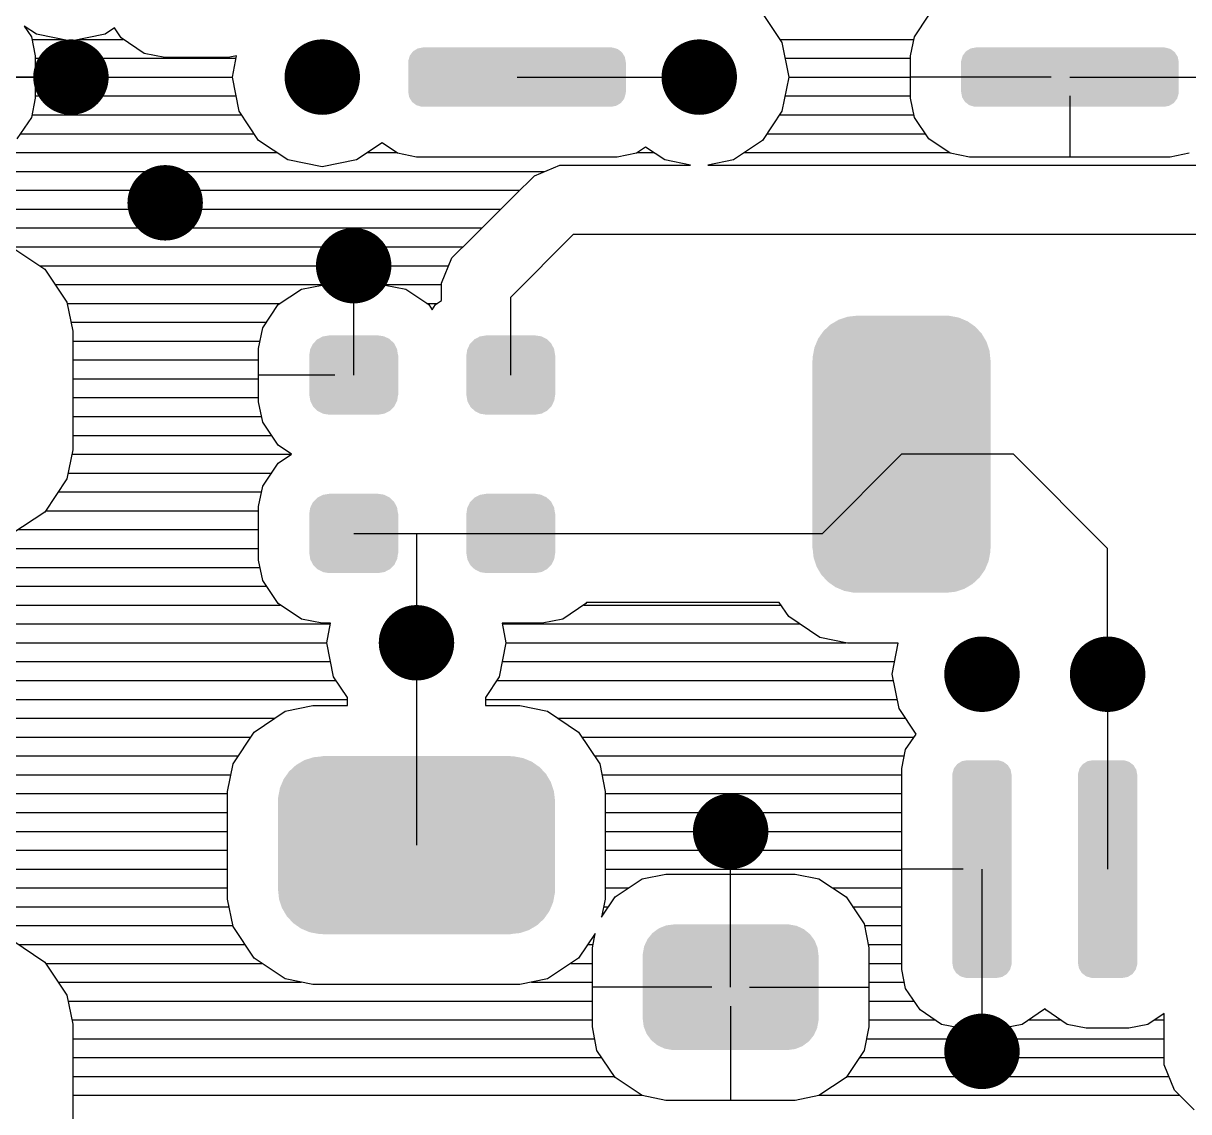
# Model space of a CAD drawing. Extents: x 295 to 953, y 10 to 290.
# Drawn here: x 630.06 to 660.69, y 117.82 to 146.41 of the extents above; entities that cross this region are included whole.
import ezdxf

# ---------------------------------------------------------------- set-up
doc = ezdxf.new("R2010")
doc.units = 0
doc.header["$LTSCALE"] = 5
doc.header["$MEASUREMENT"] = 0
doc.layers.get('0').update_dxf_attribs({"linetype": 'CONTINUOUS', "lineweight": 25})

msp = doc.modelspace()

# ---------------------------------------------------------------- linework, layer by layer
for p, q in [((649.489, 146.669), (649.998, 145.903)), ((653.478, 146.054), (653.861, 146.622)), ((630.411, 146.127), (630.087, 146.338)), ((630.087, 146.338), (630.278, 146.054)), ((631.315, 145.942), (630.411, 146.127)), ((632.213, 146.127), (631.315, 145.942)), ((632.458, 146.292), (632.213, 146.127)), ((632.636, 146.028), (632.458, 146.292)), ((630.278, 146.054), (630.378, 145.559)), ((630.292, 145.988), (631.084, 145.988)), ((631.54, 145.988), (632.689, 145.988)), ((633.244, 145.619), (632.636, 146.028)), ((649.939, 145.988), (653.465, 145.988)), ((649.998, 145.903), (650.176, 144.998)), ((653.379, 145.559), (653.478, 146.054)), ((630.378, 145.559), (630.378, 144.443)), ((630.378, 145.493), (635.661, 145.493)), ((633.785, 145.513), (633.244, 145.619)), ((635.443, 145.513), (633.785, 145.513)), ((635.667, 145.559), (635.443, 145.513)), ((635.562, 144.998), (635.667, 145.559)), ((650.077, 145.493), (653.379, 145.493)), ((653.379, 144.443), (653.379, 145.559)), ((631.315, 144.998), (626.197, 144.998)), ((626.692, 144.998), (630.378, 144.998)), ((630.378, 144.998), (635.562, 144.998)), ((635.74, 144.1), (635.562, 144.998)), ((643.037, 144.998), (647.825, 144.998)), ((650.176, 144.998), (649.998, 144.1)), ((650.176, 144.998), (653.379, 144.998)), ((657.071, 144.998), (653.379, 144.998)), ((657.566, 144.998), (662.684, 144.998)), ((658.061, 144.998), (661.747, 144.998)), ((630.378, 144.443), (630.278, 143.941)), ((630.378, 144.503), (635.661, 144.503)), ((650.077, 144.503), (653.379, 144.503)), ((653.478, 143.941), (653.379, 144.443)), ((657.566, 144.503), (657.566, 142.898)), ((630.278, 143.941), (629.895, 143.373)), ((630.292, 144.007), (635.799, 144.007)), ((636.248, 143.334), (635.74, 144.1)), ((649.998, 144.1), (649.489, 143.334)), ((649.939, 144.007), (653.465, 144.007)), ((653.861, 143.373), (653.478, 143.941)), ((629.988, 143.512), (636.13, 143.512)), ((637.015, 142.825), (636.248, 143.334)), ((649.489, 143.334), (648.723, 142.825)), ((649.608, 143.512), (653.769, 143.512)), ((654.423, 142.997), (653.861, 143.373)), ((629.36, 143.017), (636.724, 143.017)), ((639.491, 143.268), (638.817, 142.825)), ((639.108, 143.017), (639.867, 143.017)), ((639.894, 142.997), (639.491, 143.268)), ((646.412, 143.162), (646.174, 142.997)), ((646.201, 143.017), (646.63, 143.017)), ((646.921, 142.825), (646.412, 143.162)), ((649.014, 143.017), (654.396, 143.017)), ((637.919, 142.64), (637.015, 142.825)), ((638.817, 142.825), (637.919, 142.64)), ((640.396, 142.898), (639.894, 142.997)), ((645.672, 142.898), (640.396, 142.898)), ((646.174, 142.997), (645.672, 142.898)), ((647.594, 142.686), (646.921, 142.825)), ((648.723, 142.825), (648.05, 142.686)), ((654.925, 142.898), (654.423, 142.997)), ((660.201, 142.898), (654.925, 142.898)), ((660.703, 142.997), (660.201, 142.898)), ((600.184, 142.521), (643.757, 142.521)), ((642.978, 141.901), (643.493, 142.409)), ((643.493, 142.409), (644.16, 142.686)), ((644.16, 142.686), (647.594, 142.686)), ((648.05, 142.686), (663.866, 142.686)), ((600.547, 142.026), (643.11, 142.026)), ((641.842, 140.758), (642.978, 141.901)), ((600.884, 141.531), (642.615, 141.531)), ((601.201, 141.035), (642.119, 141.035)), ((642.872, 139.219), (644.523, 140.87)), ((644.523, 140.87), (663.51, 140.87)), ((641.327, 140.25), (641.842, 140.758)), ((629.717, 140.54), (641.624, 140.54)), ((629.763, 140.534), (630.628, 139.952)), ((630.49, 140.045), (641.248, 140.045)), ((630.628, 139.952), (631.21, 139.087)), ((638.745, 137.172), (638.745, 140.045)), ((641.056, 139.583), (641.327, 140.25)), ((630.899, 139.55), (641.056, 139.55)), ((636.764, 139.021), (637.371, 139.431)), ((637.371, 139.431), (637.913, 139.536)), ((637.913, 139.536), (639.57, 139.536)), ((638.745, 137.667), (638.745, 139.536)), ((639.57, 139.536), (640.112, 139.431)), ((640.112, 139.431), (640.719, 139.021)), ((641.056, 139.127), (641.056, 139.583)), ((631.21, 139.087), (631.362, 138.321)), ((631.21, 139.054), (636.816, 139.054)), ((640.667, 139.054), (640.944, 139.054)), ((640.891, 139.021), (641.056, 139.127)), ((642.872, 137.172), (642.872, 139.219)), ((636.361, 138.414), (636.764, 139.021)), ((640.719, 139.021), (640.805, 138.889)), ((640.805, 138.889), (640.891, 139.021)), ((631.309, 138.559), (636.46, 138.559)), ((631.362, 138.321), (631.362, 135.204)), ((636.248, 137.872), (636.361, 138.414)), ((631.362, 138.064), (636.288, 138.064)), ((636.248, 136.472), (636.248, 137.872)), ((631.362, 137.568), (636.248, 137.568)), ((631.362, 137.073), (636.248, 137.073)), ((638.249, 137.172), (636.248, 137.172)), ((631.362, 136.578), (636.248, 136.578)), ((636.361, 135.937), (636.248, 136.472)), ((631.362, 136.082), (636.328, 136.082)), ((636.764, 135.33), (636.361, 135.937)), ((631.362, 135.587), (636.592, 135.587)), ((631.362, 135.204), (631.21, 134.445)), ((631.335, 135.092), (637.114, 135.092)), ((637.114, 135.092), (636.764, 135.33)), ((636.764, 134.861), (637.114, 135.092)), ((651.061, 133.012), (653.142, 135.092)), ((656.08, 135.092), (653.142, 135.092)), ((658.557, 132.615), (656.08, 135.092)), ((636.361, 134.253), (636.764, 134.861)), ((631.21, 134.445), (630.628, 133.573)), ((631.236, 134.597), (636.592, 134.597)), ((636.248, 133.718), (636.361, 134.253)), ((630.978, 134.101), (636.328, 134.101)), ((630.628, 133.573), (629.763, 132.998)), ((630.648, 133.606), (636.248, 133.606)), ((636.248, 132.312), (636.248, 133.718)), ((629.935, 133.111), (636.248, 133.111)), ((638.745, 133.012), (640.396, 133.012)), ((640.396, 133.012), (640.396, 130.139)), ((640.396, 133.012), (642.872, 133.012)), ((642.872, 133.012), (651.061, 133.012)), ((601.109, 132.615), (636.248, 132.615)), ((658.557, 129.313), (658.557, 132.615)), ((636.361, 131.777), (636.248, 132.312)), ((601.267, 132.12), (636.288, 132.12)), ((636.764, 131.169), (636.361, 131.777)), ((601.366, 131.625), (636.46, 131.625)), ((601.465, 131.129), (636.816, 131.129)), ((637.371, 130.76), (636.764, 131.169)), ((644.847, 131.169), (644.239, 130.76)), ((644.794, 131.129), (649.972, 131.129)), ((644.867, 131.195), (644.847, 131.169)), ((649.925, 131.195), (644.867, 131.195)), ((650.176, 130.826), (649.925, 131.195)), ((637.913, 130.654), (637.371, 130.76)), ((644.239, 130.76), (643.698, 130.654)), ((650.995, 130.278), (650.176, 130.826)), ((601.498, 130.634), (638.137, 130.634)), ((638.137, 130.654), (637.913, 130.654)), ((638.038, 130.139), (638.137, 130.654)), ((643.698, 130.654), (642.648, 130.654)), ((642.648, 130.654), (642.747, 130.139)), ((642.648, 130.634), (650.46, 130.634)), ((651.722, 130.132), (650.995, 130.278)), ((601.399, 130.139), (638.038, 130.139)), ((638.216, 129.241), (638.038, 130.139)), ((640.396, 130.139), (640.396, 124.823)), ((642.747, 130.139), (642.568, 129.241)), ((642.747, 130.139), (651.682, 130.139)), ((653.056, 130.132), (651.722, 130.132)), ((652.897, 129.313), (653.056, 130.132)), ((601.3, 129.644), (638.137, 129.644)), ((642.648, 129.644), (652.963, 129.644)), ((638.58, 128.699), (638.216, 129.241)), ((642.568, 129.241), (642.212, 128.699)), ((653.075, 128.415), (652.897, 129.313)), ((658.557, 129.313), (658.557, 124.195)), ((601.201, 129.148), (638.276, 129.148)), ((642.509, 129.148), (652.93, 129.148)), ((600.884, 128.653), (638.58, 128.653)), ((638.58, 128.488), (638.58, 128.699)), ((642.212, 128.699), (642.212, 128.488)), ((642.212, 128.653), (653.029, 128.653)), ((636.13, 127.788), (636.948, 128.343)), ((636.948, 128.343), (637.675, 128.488)), ((637.675, 128.488), (638.58, 128.488)), ((642.212, 128.488), (643.11, 128.488)), ((643.11, 128.488), (643.836, 128.343)), ((643.836, 128.343), (644.655, 127.788)), ((653.525, 127.742), (653.075, 128.415)), ((600.547, 128.158), (636.678, 128.158)), ((644.107, 128.158), (653.241, 128.158)), ((635.575, 126.962), (636.13, 127.788)), ((644.655, 127.788), (645.21, 126.962)), ((653.247, 127.332), (653.525, 127.742)), ((600.184, 127.662), (636.044, 127.662)), ((644.741, 127.662), (653.472, 127.662)), ((599.438, 127.167), (635.714, 127.167)), ((645.071, 127.167), (653.214, 127.167)), ((653.148, 126.837), (653.247, 127.332)), ((635.43, 126.236), (635.575, 126.962)), ((645.21, 126.962), (645.355, 126.236)), ((653.148, 121.56), (653.148, 126.837)), ((598.394, 126.672), (635.515, 126.672)), ((645.27, 126.672), (653.148, 126.672)), ((599.999, 126.176), (635.43, 126.176)), ((635.43, 123.409), (635.43, 126.236)), ((645.355, 126.236), (645.355, 123.409)), ((645.355, 126.176), (653.148, 126.176)), ((600.699, 125.681), (635.43, 125.681)), ((645.355, 125.681), (653.148, 125.681)), ((601.029, 125.186), (635.43, 125.186)), ((645.355, 125.186), (653.148, 125.186)), ((648.651, 121.091), (648.651, 125.186)), ((601.307, 124.691), (635.43, 124.691)), ((645.355, 124.691), (653.148, 124.691)), ((601.406, 124.195), (635.43, 124.195)), ((645.355, 124.195), (653.148, 124.195)), ((646.326, 123.938), (646.947, 124.063)), ((646.947, 124.063), (650.348, 124.063)), ((648.651, 121.587), (648.651, 124.063)), ((650.348, 124.063), (650.969, 123.938)), ((654.759, 124.195), (653.148, 124.195)), ((655.255, 124.195), (655.255, 119.407)), ((645.613, 123.469), (646.326, 123.938)), ((650.969, 123.938), (651.682, 123.469)), ((601.445, 123.7), (635.43, 123.7)), ((645.256, 122.934), (645.613, 123.469)), ((645.355, 123.7), (645.97, 123.7)), ((651.325, 123.7), (653.148, 123.7)), ((651.682, 123.469), (652.158, 122.756)), ((655.255, 123.7), (655.255, 120.015)), ((601.445, 123.205), (635.469, 123.205)), ((635.575, 122.683), (635.43, 123.409)), ((645.355, 123.409), (645.256, 122.934)), ((645.316, 123.205), (645.441, 123.205)), ((651.854, 123.205), (653.148, 123.205)), ((601.445, 122.709), (635.568, 122.709)), ((636.13, 121.857), (635.575, 122.683)), ((645.091, 122.505), (644.655, 121.857)), ((645.019, 122.128), (645.091, 122.505)), ((652.158, 122.756), (652.283, 122.128)), ((652.164, 122.709), (653.148, 122.709)), ((629.763, 122.333), (630.628, 121.752)), ((629.935, 122.214), (635.885, 122.214)), ((644.9, 122.214), (645.032, 122.214)), ((652.263, 122.214), (653.148, 122.214)), ((645.019, 120.055), (645.019, 122.128)), ((652.283, 122.128), (652.283, 120.055)), ((630.628, 121.752), (631.21, 120.887)), ((630.648, 121.719), (636.334, 121.719)), ((636.948, 121.309), (636.13, 121.857)), ((644.655, 121.857), (643.836, 121.309)), ((644.451, 121.719), (645.019, 121.719)), ((652.283, 121.719), (653.148, 121.719)), ((637.675, 121.164), (636.948, 121.309)), ((643.836, 121.309), (643.11, 121.164)), ((653.247, 121.058), (653.148, 121.56)), ((630.978, 121.223), (637.365, 121.223)), ((643.11, 121.164), (637.675, 121.164)), ((643.42, 121.223), (645.019, 121.223)), ((648.155, 121.091), (645.019, 121.091)), ((649.146, 121.091), (652.283, 121.091)), ((652.283, 121.223), (653.214, 121.223)), ((653.63, 120.497), (653.247, 121.058)), ((631.21, 120.887), (631.362, 120.121)), ((631.236, 120.728), (645.019, 120.728)), ((652.283, 120.728), (653.472, 120.728)), ((648.651, 120.596), (648.651, 118.12)), ((654.192, 120.114), (653.63, 120.497)), ((656.873, 120.497), (656.311, 120.114)), ((656.906, 120.537), (656.873, 120.497)), ((656.932, 120.497), (656.906, 120.537)), ((657.494, 120.114), (656.932, 120.497)), ((660.043, 120.405), (659.613, 120.114)), ((660.043, 119.771), (660.043, 120.405)), ((631.335, 120.233), (645.019, 120.233)), ((631.362, 120.121), (631.362, 117.003)), ((645.137, 119.427), (645.019, 120.055)), ((652.283, 120.055), (652.158, 119.427)), ((652.283, 120.233), (654.013, 120.233)), ((654.693, 120.015), (654.192, 120.114)), ((656.311, 120.114), (655.81, 120.015)), ((656.49, 120.233), (657.315, 120.233)), ((657.995, 120.015), (657.494, 120.114)), ((659.613, 120.114), (659.112, 120.015)), ((659.792, 120.233), (660.043, 120.233)), ((631.362, 119.738), (645.078, 119.738)), ((652.217, 119.738), (660.043, 119.738)), ((655.81, 120.015), (654.693, 120.015)), ((659.112, 120.015), (657.995, 120.015)), ((660.043, 119.051), (660.043, 119.771)), ((631.362, 119.242), (645.263, 119.242)), ((645.613, 118.721), (645.137, 119.427)), ((652.158, 119.427), (651.682, 118.721)), ((652.032, 119.242), (660.043, 119.242)), ((660.313, 118.384), (660.043, 119.051)), ((631.362, 118.747), (645.593, 118.747)), ((646.326, 118.245), (645.613, 118.721)), ((651.682, 118.721), (650.969, 118.245)), ((651.702, 118.747), (660.162, 118.747)), ((631.362, 118.252), (646.313, 118.252)), ((646.947, 118.12), (646.326, 118.245)), ((650.969, 118.245), (650.348, 118.12)), ((650.982, 118.252), (660.446, 118.252)), ((660.829, 117.869), (660.313, 118.384)), ((650.348, 118.12), (646.947, 118.12))]:
    msp.add_line(p, q)
at = {"const_width": 0.991}
for points in [[(630.82, 144.998, 1), (631.811, 144.998, 1)], [(637.424, 144.998, 1), (638.415, 144.998, 1)], [(647.33, 144.998, 1), (648.321, 144.998, 1)], [(633.296, 141.696, 1), (634.287, 141.696, 1)], [(638.249, 140.045, 1), (639.24, 140.045, 1)], [(639.9, 130.139, 1), (640.891, 130.139, 1)], [(654.759, 129.313, 1), (655.75, 129.313, 1)], [(658.061, 129.313, 1), (659.052, 129.313, 1)], [(648.155, 125.186, 1), (649.146, 125.186, 1)], [(654.759, 119.407, 1), (655.75, 119.407, 1)]]:
    msp.add_lwpolyline(points, format="xyb", close=True, dxfattribs=at)
for points in [[(640.427, 145.751), (640.558, 145.775), (645.629, 145.751), (645.545, 145.775)], [(640.558, 145.775), (640.567, 145.777), (645.545, 145.775), (645.507, 145.777)], [(654.956, 145.751), (655.087, 145.775), (660.158, 145.751), (660.073, 145.775)], [(655.087, 145.775), (655.096, 145.777), (660.073, 145.775), (660.036, 145.777)], [(640.18, 145.425), (640.209, 145.528), (645.89, 145.425), (645.871, 145.528)], [(640.209, 145.528), (640.219, 145.562), (645.871, 145.528), (645.85, 145.562)], [(640.219, 145.562), (640.285, 145.649), (645.85, 145.562), (645.796, 145.649)], [(640.285, 145.649), (640.305, 145.676), (645.796, 145.649), (645.761, 145.676)], [(640.305, 145.676), (640.403, 145.736), (645.761, 145.676), (645.682, 145.736)], [(640.403, 145.736), (640.427, 145.751), (645.682, 145.736), (645.629, 145.751)], [(654.708, 145.425), (654.738, 145.528), (660.419, 145.425), (660.4, 145.528)], [(654.738, 145.528), (654.748, 145.562), (660.4, 145.528), (660.378, 145.562)], [(654.748, 145.562), (654.814, 145.649), (660.378, 145.562), (660.324, 145.649)], [(654.814, 145.649), (654.834, 145.676), (660.324, 145.649), (660.29, 145.676)], [(654.834, 145.676), (654.931, 145.736), (660.29, 145.676), (660.211, 145.736)], [(654.931, 145.736), (654.956, 145.751), (660.211, 145.736), (660.158, 145.751)], [(640.178, 145.387), (640.18, 145.425), (645.897, 145.387), (645.89, 145.425)], [(640.178, 144.608), (640.178, 145.387), (645.897, 144.608), (645.897, 145.387)], [(654.707, 145.387), (654.708, 145.425), (660.426, 145.387), (660.419, 145.425)], [(654.707, 144.608), (654.707, 145.387), (660.426, 144.608), (660.426, 145.387)], [(640.185, 144.571), (640.178, 144.608), (645.895, 144.571), (645.897, 144.608)], [(640.204, 144.468), (640.185, 144.571), (645.865, 144.468), (645.895, 144.571)], [(654.714, 144.571), (654.707, 144.608), (660.424, 144.571), (660.426, 144.608)], [(654.733, 144.468), (654.714, 144.571), (660.394, 144.468), (660.424, 144.571)], [(640.225, 144.434), (640.204, 144.468), (645.856, 144.434), (645.865, 144.468)], [(640.279, 144.346), (640.225, 144.434), (645.789, 144.346), (645.856, 144.434)], [(640.314, 144.32), (640.279, 144.346), (645.769, 144.32), (645.789, 144.346)], [(640.393, 144.26), (640.314, 144.32), (645.672, 144.26), (645.769, 144.32)], [(640.445, 144.245), (640.393, 144.26), (645.648, 144.245), (645.672, 144.26)], [(640.53, 144.22), (640.445, 144.245), (645.517, 144.22), (645.648, 144.245)], [(654.754, 144.434), (654.733, 144.468), (660.384, 144.434), (660.394, 144.468)], [(654.808, 144.346), (654.754, 144.434), (660.318, 144.346), (660.384, 144.434)], [(654.843, 144.32), (654.808, 144.346), (660.298, 144.32), (660.318, 144.346)], [(654.922, 144.26), (654.843, 144.32), (660.201, 144.26), (660.298, 144.32)], [(654.974, 144.245), (654.922, 144.26), (660.177, 144.245), (660.201, 144.26)], [(655.059, 144.22), (654.974, 144.245), (660.046, 144.22), (660.177, 144.245)], [(640.567, 144.219), (640.53, 144.22), (645.507, 144.219), (645.517, 144.22)], [(655.096, 144.219), (655.059, 144.22), (660.036, 144.219), (660.046, 144.22)], [(651.723, 138.704), (651.934, 138.727), (654.527, 138.704), (654.406, 138.727)], [(651.934, 138.727), (651.969, 138.731), (654.406, 138.727), (654.314, 138.731)], [(651.092, 138.33), (651.211, 138.441), (655.183, 138.33), (655.081, 138.441)], [(651.211, 138.441), (651.274, 138.499), (655.081, 138.441), (654.999, 138.499)], [(651.274, 138.499), (651.417, 138.583), (654.999, 138.499), (654.878, 138.583)], [(651.417, 138.583), (651.487, 138.625), (654.878, 138.583), (654.78, 138.625)], [(651.487, 138.625), (651.653, 138.68), (654.78, 138.625), (654.65, 138.68)], [(651.653, 138.68), (651.723, 138.704), (654.65, 138.68), (654.527, 138.704)], [(637.786, 138.108), (637.805, 138.118), (639.7, 138.108), (639.69, 138.118)], [(637.805, 138.118), (637.932, 138.185), (639.69, 138.118), (639.552, 138.185)], [(637.932, 138.185), (637.963, 138.19), (639.552, 138.185), (639.541, 138.19)], [(637.963, 138.19), (638.094, 138.212), (639.541, 138.19), (639.395, 138.212)], [(641.913, 138.108), (641.933, 138.118), (643.828, 138.108), (643.817, 138.118)], [(641.933, 138.118), (642.059, 138.185), (643.817, 138.118), (643.68, 138.185)], [(642.059, 138.185), (642.091, 138.19), (643.68, 138.185), (643.669, 138.19)], [(642.091, 138.19), (642.222, 138.212), (643.669, 138.19), (643.523, 138.212)], [(650.915, 138.044), (650.949, 138.127), (655.375, 138.044), (655.327, 138.127)], [(650.949, 138.127), (651.041, 138.258), (655.327, 138.127), (655.249, 138.258)], [(651.041, 138.258), (651.092, 138.33), (655.249, 138.258), (655.183, 138.33)], [(637.579, 137.694), (637.6, 137.84), (639.91, 137.694), (639.887, 137.84)], [(637.6, 137.84), (637.608, 137.857), (639.887, 137.84), (639.884, 137.857)], [(637.608, 137.857), (637.671, 137.989), (639.884, 137.857), (639.815, 137.989)], [(637.671, 137.989), (637.685, 138.003), (639.815, 137.989), (639.808, 138.003)], [(637.685, 138.003), (637.786, 138.108), (639.808, 138.003), (639.7, 138.108)], [(641.707, 137.694), (641.728, 137.84), (644.038, 137.694), (644.014, 137.84)], [(641.728, 137.84), (641.736, 137.857), (644.014, 137.84), (644.012, 137.857)], [(641.736, 137.857), (641.799, 137.989), (644.012, 137.857), (643.943, 137.989)], [(641.799, 137.989), (641.812, 138.003), (643.943, 137.989), (643.936, 138.003)], [(641.812, 138.003), (641.913, 138.108), (643.936, 138.003), (643.828, 138.108)], [(650.807, 137.654), (650.836, 137.808), (655.469, 137.654), (655.453, 137.808)], [(650.836, 137.808), (650.853, 137.898), (655.453, 137.808), (655.423, 137.898)], [(650.853, 137.898), (650.915, 138.044), (655.423, 137.898), (655.375, 138.044)], [(637.576, 136.65), (637.576, 137.694), (639.914, 136.65), (639.914, 137.694)], [(641.703, 136.65), (641.703, 137.694), (644.041, 136.65), (644.041, 137.694)], [(650.8, 132.622), (650.8, 137.562), (655.483, 132.622), (655.483, 137.562)], [(650.804, 137.562), (650.807, 137.654), (655.479, 137.562), (655.469, 137.654)], [(637.603, 136.504), (637.579, 136.65), (639.889, 136.504), (639.91, 136.65)], [(641.73, 136.504), (641.707, 136.65), (644.017, 136.504), (644.038, 136.65)], [(637.605, 136.488), (637.603, 136.504), (639.881, 136.488), (639.889, 136.504)], [(637.674, 136.355), (637.605, 136.488), (639.818, 136.355), (639.881, 136.488)], [(637.682, 136.341), (637.674, 136.355), (639.805, 136.341), (639.818, 136.355)], [(637.789, 136.236), (637.682, 136.341), (639.704, 136.236), (639.805, 136.341)], [(641.733, 136.488), (641.73, 136.504), (644.009, 136.488), (644.017, 136.504)], [(641.802, 136.355), (641.733, 136.488), (643.946, 136.355), (644.009, 136.488)], [(641.809, 136.341), (641.802, 136.355), (643.932, 136.341), (643.946, 136.355)], [(641.917, 136.236), (641.809, 136.341), (643.831, 136.236), (643.932, 136.341)], [(637.8, 136.226), (637.789, 136.236), (639.685, 136.226), (639.704, 136.236)], [(637.937, 136.159), (637.8, 136.226), (639.558, 136.159), (639.685, 136.226)], [(637.948, 136.154), (637.937, 136.159), (639.527, 136.154), (639.558, 136.159)], [(638.094, 136.132), (637.948, 136.154), (639.395, 136.132), (639.527, 136.154)], [(641.927, 136.226), (641.917, 136.236), (643.812, 136.226), (643.831, 136.236)], [(642.065, 136.159), (641.927, 136.226), (643.685, 136.159), (643.812, 136.226)], [(642.076, 136.154), (642.065, 136.159), (643.654, 136.154), (643.685, 136.159)], [(642.222, 136.132), (642.076, 136.154), (643.523, 136.132), (643.654, 136.154)], [(637.608, 133.696), (637.671, 133.828), (639.884, 133.696), (639.815, 133.828)], [(637.671, 133.828), (637.685, 133.843), (639.815, 133.828), (639.808, 133.843)], [(637.685, 133.843), (637.786, 133.947), (639.808, 133.843), (639.7, 133.947)], [(637.786, 133.947), (637.805, 133.958), (639.7, 133.947), (639.69, 133.958)], [(637.805, 133.958), (637.932, 134.024), (639.69, 133.958), (639.552, 134.024)], [(637.932, 134.024), (637.963, 134.03), (639.552, 134.024), (639.541, 134.03)], [(637.963, 134.03), (638.094, 134.052), (639.541, 134.03), (639.395, 134.052)], [(641.736, 133.696), (641.799, 133.828), (644.012, 133.696), (643.943, 133.828)], [(641.799, 133.828), (641.812, 133.843), (643.943, 133.828), (643.936, 133.843)], [(641.812, 133.843), (641.913, 133.947), (643.936, 133.843), (643.828, 133.947)], [(641.913, 133.947), (641.933, 133.958), (643.828, 133.947), (643.817, 133.958)], [(641.933, 133.958), (642.059, 134.024), (643.817, 133.958), (643.68, 134.024)], [(642.059, 134.024), (642.091, 134.03), (643.68, 134.024), (643.669, 134.03)], [(642.091, 134.03), (642.222, 134.052), (643.669, 134.03), (643.523, 134.052)], [(637.576, 132.49), (637.576, 133.533), (639.914, 132.49), (639.914, 133.533)], [(637.579, 133.533), (637.6, 133.68), (639.91, 133.533), (639.887, 133.68)], [(637.6, 133.68), (637.608, 133.696), (639.887, 133.68), (639.884, 133.696)], [(641.703, 132.49), (641.703, 133.533), (644.041, 132.49), (644.041, 133.533)], [(641.707, 133.533), (641.728, 133.68), (644.038, 133.533), (644.014, 133.68)], [(641.728, 133.68), (641.736, 133.696), (644.014, 133.68), (644.012, 133.696)], [(650.814, 132.53), (650.804, 132.622), (655.476, 132.53), (655.479, 132.622)], [(637.603, 132.344), (637.579, 132.49), (639.889, 132.344), (639.91, 132.49)], [(637.605, 132.327), (637.603, 132.344), (639.881, 132.327), (639.889, 132.344)], [(637.674, 132.195), (637.605, 132.327), (639.818, 132.195), (639.881, 132.327)], [(641.73, 132.344), (641.707, 132.49), (644.017, 132.344), (644.038, 132.49)], [(641.733, 132.327), (641.73, 132.344), (644.009, 132.327), (644.017, 132.344)], [(641.802, 132.195), (641.733, 132.327), (643.946, 132.195), (644.009, 132.327)], [(650.83, 132.375), (650.814, 132.53), (655.447, 132.375), (655.476, 132.53)], [(650.86, 132.286), (650.83, 132.375), (655.43, 132.286), (655.447, 132.375)], [(637.682, 132.181), (637.674, 132.195), (639.805, 132.181), (639.818, 132.195)], [(637.789, 132.076), (637.682, 132.181), (639.704, 132.076), (639.805, 132.181)], [(637.8, 132.066), (637.789, 132.076), (639.685, 132.066), (639.704, 132.076)], [(637.937, 131.999), (637.8, 132.066), (639.558, 131.999), (639.685, 132.066)], [(637.948, 131.993), (637.937, 131.999), (639.527, 131.993), (639.558, 131.999)], [(638.094, 131.971), (637.948, 131.993), (639.395, 131.971), (639.527, 131.993)], [(641.809, 132.181), (641.802, 132.195), (643.932, 132.181), (643.946, 132.195)], [(641.917, 132.076), (641.809, 132.181), (643.831, 132.076), (643.932, 132.181)], [(641.927, 132.066), (641.917, 132.076), (643.812, 132.066), (643.831, 132.076)], [(642.065, 131.999), (641.927, 132.066), (643.685, 131.999), (643.812, 132.066)], [(642.076, 131.993), (642.065, 131.999), (643.654, 131.993), (643.685, 131.999)], [(642.222, 131.971), (642.076, 131.993), (643.523, 131.971), (643.654, 131.993)], [(650.908, 132.14), (650.86, 132.286), (655.368, 132.14), (655.43, 132.286)], [(650.956, 132.057), (650.908, 132.14), (655.334, 132.057), (655.368, 132.14)], [(651.034, 131.926), (650.956, 132.057), (655.242, 131.926), (655.334, 132.057)], [(651.1, 131.854), (651.034, 131.926), (655.191, 131.854), (655.242, 131.926)], [(651.202, 131.743), (651.1, 131.854), (655.072, 131.743), (655.191, 131.854)], [(651.284, 131.685), (651.202, 131.743), (655.009, 131.685), (655.072, 131.743)], [(651.405, 131.6), (651.284, 131.685), (654.866, 131.6), (655.009, 131.685)], [(651.503, 131.559), (651.405, 131.6), (654.796, 131.559), (654.866, 131.6)], [(651.633, 131.503), (651.503, 131.559), (654.63, 131.503), (654.796, 131.559)], [(651.756, 131.48), (651.633, 131.503), (654.56, 131.48), (654.63, 131.503)], [(651.877, 131.457), (651.756, 131.48), (654.349, 131.457), (654.56, 131.48)], [(651.969, 131.453), (651.877, 131.457), (654.314, 131.453), (654.349, 131.457)], [(637.443, 127.053), (637.616, 127.11), (643.336, 127.053), (643.2, 127.11)], [(637.616, 127.11), (637.679, 127.131), (643.2, 127.11), (643.088, 127.131)], [(637.679, 127.131), (637.908, 127.155), (643.088, 127.131), (642.956, 127.155)], [(637.908, 127.155), (637.926, 127.157), (642.956, 127.155), (642.906, 127.157)], [(637.926, 127.159), (637.926, 127.164), (642.866, 127.159), (642.866, 127.164)], [(637.926, 127.157), (637.926, 127.159), (642.906, 127.157), (642.866, 127.159)], [(637.047, 126.759), (637.17, 126.872), (643.738, 126.759), (643.633, 126.872)], [(637.17, 126.872), (637.23, 126.927), (643.633, 126.872), (643.554, 126.927)], [(637.23, 126.927), (637.377, 127.014), (643.554, 126.927), (643.429, 127.014)], [(637.377, 127.014), (637.443, 127.053), (643.429, 127.014), (643.336, 127.053)], [(654.477, 126.702), (654.507, 126.806), (656.027, 126.702), (656.008, 126.806)], [(654.507, 126.806), (654.517, 126.84), (656.008, 126.806), (655.987, 126.84)], [(654.517, 126.84), (654.583, 126.927), (655.987, 126.84), (655.933, 126.927)], [(654.583, 126.927), (654.603, 126.953), (655.933, 126.927), (655.898, 126.953)], [(654.603, 126.953), (654.7, 127.013), (655.898, 126.953), (655.819, 127.013)], [(654.7, 127.013), (654.725, 127.029), (655.819, 127.013), (655.767, 127.029)], [(654.725, 127.029), (654.856, 127.053), (655.767, 127.029), (655.682, 127.053)], [(654.856, 127.053), (654.865, 127.055), (655.682, 127.053), (655.644, 127.055)], [(657.779, 126.702), (657.809, 126.806), (659.329, 126.702), (659.31, 126.806)], [(657.809, 126.806), (657.819, 126.84), (659.31, 126.806), (659.289, 126.84)], [(657.819, 126.84), (657.885, 126.927), (659.289, 126.84), (659.235, 126.927)], [(657.885, 126.927), (657.905, 126.953), (659.235, 126.927), (659.2, 126.953)], [(657.905, 126.953), (658.002, 127.013), (659.2, 126.953), (659.121, 127.013)], [(658.002, 127.013), (658.027, 127.029), (659.121, 127.013), (659.069, 127.029)], [(658.027, 127.029), (658.158, 127.053), (659.069, 127.029), (658.984, 127.053)], [(658.158, 127.053), (658.167, 127.055), (658.984, 127.053), (658.946, 127.055)], [(636.807, 126.328), (636.871, 126.477), (643.978, 126.328), (643.928, 126.477)], [(636.871, 126.477), (636.904, 126.556), (643.928, 126.477), (643.881, 126.556)], [(636.904, 126.556), (636.999, 126.69), (643.881, 126.556), (643.802, 126.69)], [(636.999, 126.69), (637.047, 126.759), (643.802, 126.69), (643.738, 126.759)], [(654.476, 126.665), (654.477, 126.702), (656.034, 126.665), (656.027, 126.702)], [(654.476, 121.725), (654.476, 126.665), (656.034, 121.725), (656.034, 126.665)], [(657.778, 126.665), (657.779, 126.702), (659.336, 126.665), (659.329, 126.702)], [(657.778, 121.725), (657.778, 126.665), (659.336, 121.725), (659.336, 126.665)], [(636.761, 126.084), (636.791, 126.241), (644.025, 126.084), (644.007, 126.241)], [(636.791, 126.241), (636.807, 126.328), (644.007, 126.241), (643.978, 126.328)], [(636.757, 125.995), (636.761, 126.084), (644.035, 125.995), (644.025, 126.084)], [(636.757, 125.992), (636.757, 125.995), (644.035, 125.992), (644.035, 125.995)], [(636.757, 123.654), (636.757, 125.992), (644.035, 123.654), (644.035, 125.992)], [(636.757, 123.65), (636.757, 123.654), (644.035, 123.65), (644.035, 123.654)], [(636.767, 123.561), (636.757, 123.65), (644.031, 123.561), (644.035, 123.65)], [(636.784, 123.404), (636.767, 123.561), (644.001, 123.404), (644.031, 123.561)], [(636.813, 123.317), (636.784, 123.404), (643.984, 123.317), (644.001, 123.404)], [(636.863, 123.168), (636.813, 123.317), (643.921, 123.168), (643.984, 123.317)], [(636.91, 123.089), (636.863, 123.168), (643.887, 123.089), (643.921, 123.168)], [(636.99, 122.955), (636.91, 123.089), (643.793, 122.955), (643.887, 123.089)], [(637.054, 122.886), (636.99, 122.955), (643.744, 122.886), (643.793, 122.955)], [(637.159, 122.773), (637.054, 122.886), (643.622, 122.773), (643.744, 122.886)], [(637.238, 122.718), (637.159, 122.773), (643.562, 122.718), (643.622, 122.773)], [(637.362, 122.631), (637.238, 122.718), (643.414, 122.631), (643.562, 122.718)], [(637.456, 122.592), (637.362, 122.631), (643.348, 122.592), (643.414, 122.631)], [(637.591, 122.535), (637.456, 122.592), (643.176, 122.535), (643.348, 122.592)], [(637.704, 122.514), (637.591, 122.535), (643.112, 122.514), (643.176, 122.535)], [(637.835, 122.49), (637.704, 122.514), (642.884, 122.49), (643.112, 122.514)], [(646.572, 122.485), (646.597, 122.515), (650.735, 122.485), (650.698, 122.515)], [(646.597, 122.515), (646.735, 122.617), (650.698, 122.515), (650.574, 122.617)], [(646.735, 122.617), (646.765, 122.639), (650.574, 122.617), (650.527, 122.639)], [(646.765, 122.639), (646.929, 122.704), (650.527, 122.639), (650.385, 122.704)], [(646.929, 122.704), (646.958, 122.716), (650.385, 122.704), (650.319, 122.716)], [(646.958, 122.716), (647.156, 122.741), (650.319, 122.716), (650.179, 122.741)], [(647.156, 122.741), (647.165, 122.742), (650.179, 122.741), (650.137, 122.742)], [(637.885, 122.488), (637.835, 122.49), (642.866, 122.488), (642.884, 122.49)], [(637.926, 122.486), (637.885, 122.488), (642.866, 122.486), (642.866, 122.488)], [(637.926, 122.481), (637.926, 122.486), (642.866, 122.481), (642.866, 122.486)], [(646.377, 122.165), (646.448, 122.317), (650.919, 122.165), (650.859, 122.317)], [(646.448, 122.317), (646.465, 122.354), (650.859, 122.317), (650.832, 122.354)], [(646.465, 122.354), (646.572, 122.485), (650.832, 122.354), (650.735, 122.485)], [(646.339, 121.917), (646.34, 121.96), (650.962, 121.917), (650.957, 121.96)], [(646.339, 120.266), (646.339, 121.917), (650.962, 120.266), (650.962, 121.917)], [(646.34, 121.96), (646.37, 122.124), (650.957, 121.96), (650.936, 122.124)], [(646.37, 122.124), (646.377, 122.165), (650.936, 122.124), (650.919, 122.165)], [(654.482, 121.688), (654.476, 121.725), (656.032, 121.688), (656.034, 121.725)], [(654.502, 121.585), (654.482, 121.688), (656.003, 121.585), (656.032, 121.688)], [(654.523, 121.551), (654.502, 121.585), (655.993, 121.551), (656.003, 121.585)], [(657.784, 121.688), (657.778, 121.725), (659.334, 121.688), (659.336, 121.725)], [(657.804, 121.585), (657.784, 121.688), (659.305, 121.585), (659.334, 121.688)], [(657.825, 121.551), (657.804, 121.585), (659.295, 121.551), (659.305, 121.585)], [(654.577, 121.463), (654.523, 121.551), (655.926, 121.463), (655.993, 121.551)], [(654.612, 121.437), (654.577, 121.463), (655.906, 121.437), (655.926, 121.463)], [(654.691, 121.377), (654.612, 121.437), (655.809, 121.377), (655.906, 121.437)], [(654.743, 121.362), (654.691, 121.377), (655.785, 121.362), (655.809, 121.377)], [(654.828, 121.337), (654.743, 121.362), (655.654, 121.337), (655.785, 121.362)], [(654.865, 121.336), (654.828, 121.337), (655.644, 121.336), (655.654, 121.337)], [(657.879, 121.463), (657.825, 121.551), (659.228, 121.463), (659.295, 121.551)], [(657.914, 121.437), (657.879, 121.463), (659.208, 121.437), (659.228, 121.463)], [(657.993, 121.377), (657.914, 121.437), (659.111, 121.377), (659.208, 121.437)], [(658.045, 121.362), (657.993, 121.377), (659.087, 121.362), (659.111, 121.377)], [(658.13, 121.337), (658.045, 121.362), (658.956, 121.337), (659.087, 121.362)], [(658.167, 121.336), (658.13, 121.337), (658.946, 121.336), (658.956, 121.337)], [(646.345, 120.223), (646.339, 120.266), (650.961, 120.223), (650.962, 120.266)], [(646.366, 120.059), (646.345, 120.223), (650.931, 120.059), (650.961, 120.223)], [(646.382, 120.018), (646.366, 120.059), (650.924, 120.018), (650.931, 120.059)], [(646.443, 119.866), (646.382, 120.018), (650.854, 119.866), (650.924, 120.018)], [(646.47, 119.829), (646.443, 119.866), (650.837, 119.829), (650.854, 119.866)], [(646.566, 119.697), (646.47, 119.829), (650.73, 119.697), (650.837, 119.829)], [(646.603, 119.667), (646.566, 119.697), (650.705, 119.667), (650.73, 119.697)], [(646.728, 119.566), (646.603, 119.667), (650.567, 119.566), (650.705, 119.667)], [(646.775, 119.544), (646.728, 119.566), (650.537, 119.544), (650.567, 119.566)], [(646.917, 119.478), (646.775, 119.544), (650.373, 119.478), (650.537, 119.544)], [(646.982, 119.467), (646.917, 119.478), (650.343, 119.467), (650.373, 119.478)], [(647.122, 119.441), (646.982, 119.467), (650.145, 119.441), (650.343, 119.467)], [(647.165, 119.44), (647.122, 119.441), (650.137, 119.44), (650.145, 119.441)]]:
    msp.add_solid(points)

doc.saveas('drawing.dxf')
